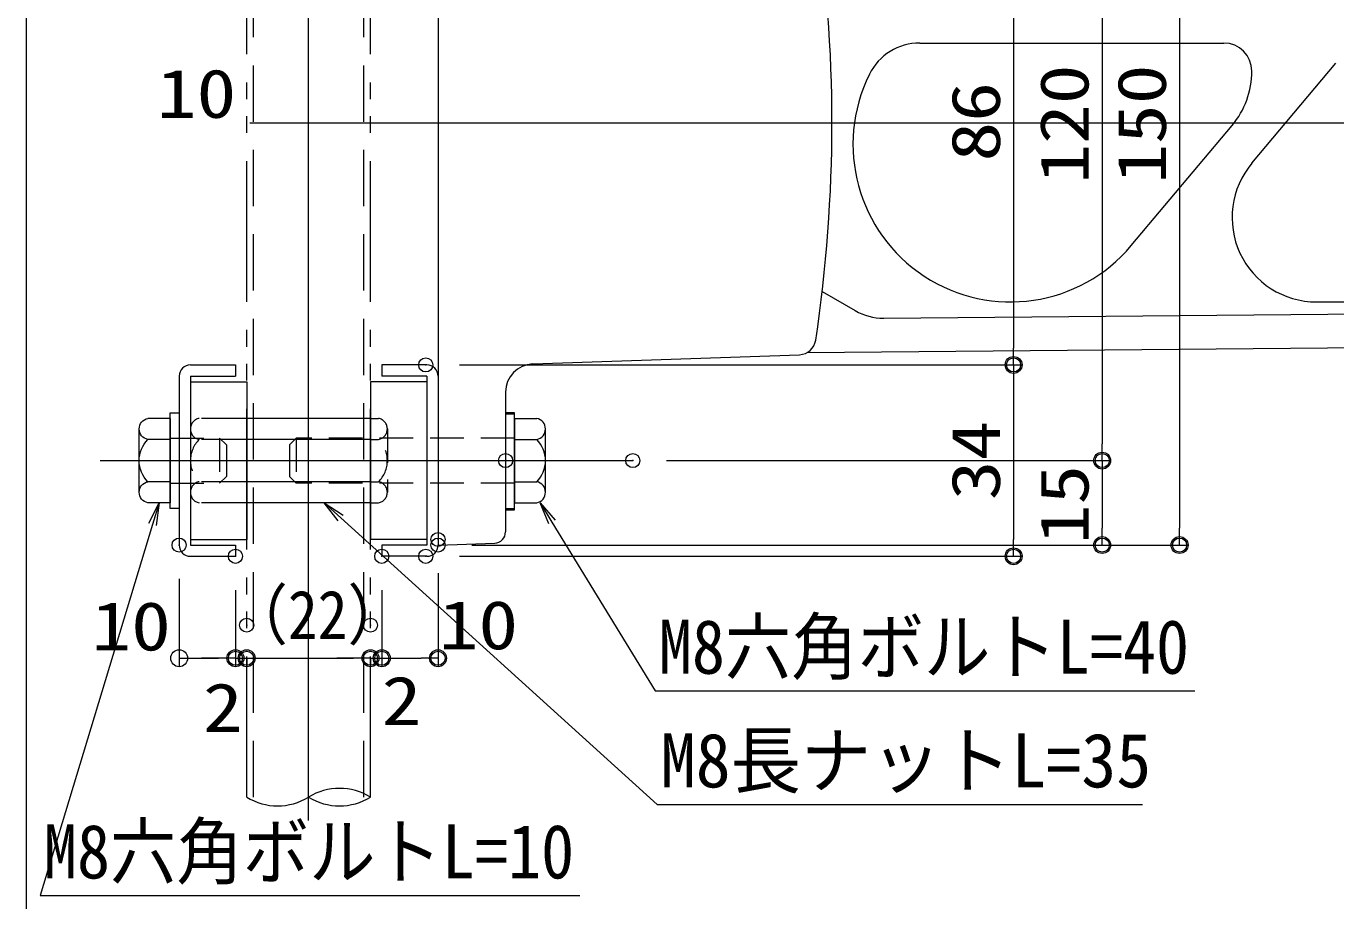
# Model space of a CAD drawing. Units: millimetres, scale not verified. Extents: x -800 to 819, y -554 to 554.
# Drawn here: x -800 to -567.3, y 0.9 to 156.3 of the extents above; entities that cross this region are included whole.
import ezdxf
from ezdxf.enums import TextEntityAlignment as Align

# ---------------------------------------------------------------- set-up
doc = ezdxf.new("R2010")
doc.units = ezdxf.units.MM
doc.header["$LTSCALE"] = 5
doc.header["$PDMODE"] = 32
doc.header["$PDSIZE"] = 2.5
for name, pattern in [('DASHED1', [1.8, 1.2, -0.6]), ('DASHED2', [3, 2, -1]), ('DOUBLE_CHAIN1', [8.8, 5, -1, 0.6, -0.6, 0.6, -1])]:
    doc.linetypes.add(name, pattern=pattern)
for name, color, linetype, lineweight in [('0-0_zumenwaku', 6, 'Continuous', 9), ('0-2_sunpou', 1, 'Continuous', 9), ('0-3_0', 5, 'DASHED1', 9), ('0-6_06仕上投影', 4, 'Continuous', 9), ('0-7_center', 5, 'Continuous', 9), ('0-8_ﾚｲﾔ2', 3, 'Continuous', 9), ('0-9_レイヤー_1', 5, 'Continuous', 9), ('0-B_MAZ_M', 6, 'DOUBLE_CHAIN1', 9), ('0-C_GRE_SSD', 6, 'DASHED2', 9), ('0-D_DEFPOINTS', 7, 'Continuous', 9)]:
    doc.layers.add(name, color=color, linetype=linetype, lineweight=lineweight)
doc.styles.add('ＭＳ ゴシック', font='')
doc.styles.get('ＭＳ ゴシック').set_extended_font_data('MS Gothic')

# ---------------------------------------------------------------- blocks, each defined once
blk = doc.blocks.new('KﾐM8側')
at = {"layer": '0-3_0', "color": 7, "linetype": 'Continuous'}
blk.add_lwpolyline([(0, 42.5), (-8, 42.5), (-8, -42.5), (0, -42.5)], close=True, dxfattribs=at)
blk = doc.blocks.new('頭部M8')
at = {"layer": '0-3_0', "color": 7, "linetype": 'Continuous'}
for p, q in [((0, 37.5), (0, -37.5)), ((0, 37.5), (19.71, 37.5)), ((27.5, -28.15), (27.5, 28.15)), ((0, 18.76), (19.71, 18.76)), ((0, -18.76), (19.71, -18.76)), ((0, -37.5), (19.71, -37.5))]:
    blk.add_line(p, q, dxfattribs=at)
for centre, radius, start, end in [((17.97, 28.13), 9.53, 280.52945, 79.47055), ((1, 0), 26.5, 314.92181, 45.07819), ((17.97, -28.13), 9.53, 280.52945, 79.47055)]:
    blk.add_arc(centre, radius, start, end, dxfattribs=at)
blk = doc.blocks.new('_ORIGIN')
at = {"layer": '0-3_0', "color": 1, "linetype": 'Continuous'}
blk.add_line((0, 0), (-5, 0), dxfattribs=at)
blk.add_circle((0, 0), 2.5, dxfattribs=at)
blk = doc.blocks.new('MLeader38')
at = {"layer": '0-2_sunpou', "color": 7}
blk.add_line((-747.059, 71.649), (-744.094, 68.964), dxfattribs=at)
at = {"layer": '0-2_sunpou'}
blk.add_line((-686.086, 18.053), (-601.612, 18.053), dxfattribs=at)
at = {"layer": '0-2_sunpou', "color": 7}
blk.add_lwpolyline([(-744.542, 68.47), (-747.059, 71.649), (-743.646, 69.458)], dxfattribs=at)
at = {"layer": '0-2_sunpou'}
blk.add_lwpolyline([(-744.094, 68.964), (-687.886, 18.053), (-686.086, 18.053)], dxfattribs=at)
at = {"layer": '0-2_sunpou', "color": 2, "style": 'ＭＳ ゴシック', "width": 0.95}
blk.add_text('M8長ナットL=35', height=9.621, dxfattribs=at).set_placement((-687.25, 18.203), align=Align.BOTTOM_LEFT)
blk = doc.blocks.new('MLeader39')
at = {"layer": '0-2_sunpou', "color": 7}
blk.add_line((-708.676, 71.649), (-706.587, 68.238), dxfattribs=at)
at = {"layer": '0-2_sunpou'}
blk.add_line((-686.423, 38.253), (-592.349, 38.253), dxfattribs=at)
at = {"layer": '0-2_sunpou', "color": 7}
blk.add_lwpolyline([(-707.155, 67.89), (-708.676, 71.649), (-706.018, 68.587)], dxfattribs=at)
at = {"layer": '0-2_sunpou'}
blk.add_lwpolyline([(-706.587, 68.238), (-688.223, 38.253), (-686.423, 38.253)], dxfattribs=at)
at = {"layer": '0-2_sunpou', "color": 2, "style": 'ＭＳ ゴシック', "width": 0.9}
blk.add_text('M8六角ボルトL=40', height=9.604, dxfattribs=at).set_placement((-687.587, 38.403), align=Align.BOTTOM_LEFT)
blk = doc.blocks.new('MLeader40')
at = {"layer": '0-2_sunpou', "color": 7}
blk.add_line((-776.393, 71.649), (-777.551, 67.821), dxfattribs=at)
at = {"layer": '0-2_sunpou'}
blk.add_line((-795.69, 1.879), (-701.616, 1.879), dxfattribs=at)
at = {"layer": '0-2_sunpou', "color": 7}
blk.add_lwpolyline([(-778.189, 68.014), (-776.393, 71.649), (-776.912, 67.628)], dxfattribs=at)
at = {"layer": '0-2_sunpou'}
blk.add_lwpolyline([(-777.551, 67.821), (-797.49, 1.879), (-795.69, 1.879)], dxfattribs=at)
at = {"layer": '0-2_sunpou', "color": 2, "style": 'ＭＳ ゴシック', "width": 0.9}
blk.add_text('M8六角ボルトL=10', height=9.604, dxfattribs=at).set_placement((-796.854, 2.029), align=Align.BOTTOM_LEFT)

msp = doc.modelspace()

# ---------------------------------------------------------------- linework, layer by layer
at = {"layer": '0-0_zumenwaku'}
msp.add_lwpolyline([(-800, -554), (800, -554), (800, 554), (-800, 554)], close=True, dxfattribs=at)
at = {"layer": '0-2_sunpou'}
for p, q in [((-595.044, 211.149), (-595.044, 67.149)), ((-608.798, 196.149), (-608.798, 82.149)), ((-624.539, 179.149), (-624.539, 99.149)), ((-723.007, 96.149), (-623.039, 96.149)), ((-723.007, 96.149), (-623.039, 96.149)), ((-624.539, 93.149), (-624.539, 65.149)), ((-686.214, 79.149), (-607.298, 79.149)), ((-686.214, 79.149), (-607.298, 79.149)), ((-608.798, 76.149), (-608.798, 67.149)), ((-720.822, 64.149), (-593.544, 64.149)), ((-720.822, 64.149), (-607.298, 64.149)), ((-723.007, 62.149), (-623.039, 62.149)), ((-726.822, 59.137), (-726.822, 42.532)), ((-772.822, 58.149), (-772.822, 42.532)), ((-762.822, 56.149), (-762.822, 42.532)), ((-762.822, 56.149), (-762.822, 42.532)), ((-736.822, 56.149), (-736.822, 42.532)), ((-736.822, 56.149), (-736.822, 42.532)), ((-769.822, 44.032), (-765.822, 44.032)), ((-765.822, 44.032), (-768.822, 44.032)), ((-762.822, 44.032), (-760.822, 44.032)), ((-760.822, 43.915), (-760.822, 42.532)), ((-760.822, 43.915), (-760.822, 42.532)), ((-757.822, 44.032), (-754.822, 44.032)), ((-757.822, 44.032), (-741.822, 44.032)), ((-741.822, 44.032), (-744.822, 44.032)), ((-738.822, 44.032), (-736.822, 44.032)), ((-738.822, 43.915), (-738.822, 42.532)), ((-738.822, 43.915), (-738.822, 42.532)), ((-733.822, 44.032), (-730.822, 44.032)), ((-733.822, 44.032), (-729.822, 44.032))]:
    msp.add_line(p, q, dxfattribs=at)
at = {"layer": '0-3_0'}
for p, q in [((-762.822, 86.649), (-769.264, 86.649)), ((-738.822, 86.649), (-737.379, 86.649)), ((-770.822, 84.779), (-770.822, 73.52)), ((-735.822, 84.779), (-735.822, 73.52)), ((-774.422, 83.149), (-765.622, 83.149)), ((-762.822, 82.902), (-769.264, 82.902)), ((-765.622, 83.149), (-764.422, 81.949)), ((-765.622, 83.149), (-765.622, 75.149)), ((-764.422, 81.949), (-764.422, 76.349)), ((-752.022, 83.149), (-753.222, 81.949)), ((-753.222, 81.949), (-753.222, 76.349)), ((-713.222, 83.149), (-752.022, 83.149)), ((-752.022, 83.149), (-752.022, 75.149)), ((-738.822, 82.902), (-737.379, 82.902)), ((-774.422, 75.149), (-765.622, 75.149)), ((-762.822, 75.397), (-769.264, 75.397)), ((-765.622, 75.149), (-764.422, 76.349)), ((-752.022, 75.149), (-753.222, 76.349)), ((-713.222, 75.149), (-752.022, 75.149)), ((-738.822, 75.397), (-737.379, 75.397)), ((-762.822, 71.649), (-769.264, 71.649)), ((-738.822, 71.649), (-737.379, 71.649))]:
    msp.add_line(p, q, dxfattribs=at)
for centre, radius, start, end in [((-768.916, 84.776), 1.906, 100.52945, 259.47055), ((-737.727, 84.776), 1.906, 280.52945, 79.47055), ((-765.522, 79.149), 5.3, 134.92181, 225.07819), ((-741.122, 79.149), 5.3, 314.92181, 45.07819), ((-768.916, 73.523), 1.906, 100.52945, 259.47055), ((-737.727, 73.523), 1.906, 280.52945, 79.47055)]:
    msp.add_arc(centre, radius, start, end, dxfattribs=at)
at = {"layer": '0-6_06仕上投影'}
for p, q in [((-770.822, 96.149), (-762.822, 96.149)), ((-762.822, 96.149), (-762.822, 94.149)), ((-736.822, 96.149), (-736.822, 94.149)), ((-728.822, 96.149), (-736.822, 96.149)), ((-772.822, 94.149), (-772.822, 64.149)), ((-770.822, 94.149), (-770.822, 64.149)), ((-770.822, 94.149), (-762.822, 94.149)), ((-770.822, 93.149), (-760.822, 93.149)), ((-760.822, 93.149), (-760.822, 65.149)), ((-738.822, 93.149), (-738.822, 65.149)), ((-728.822, 93.149), (-738.822, 93.149)), ((-728.822, 94.149), (-736.822, 94.149)), ((-728.822, 94.149), (-728.822, 64.149)), ((-726.822, 94.149), (-726.822, 64.149)), ((-770.822, 65.149), (-760.822, 65.149)), ((-770.822, 64.149), (-762.822, 64.149)), ((-762.822, 64.149), (-762.822, 62.149)), ((-728.822, 65.149), (-738.822, 65.149)), ((-728.822, 64.149), (-736.822, 64.149)), ((-736.822, 64.149), (-736.822, 62.149)), ((-770.822, 62.149), (-762.822, 62.149)), ((-728.822, 62.149), (-736.822, 62.149))]:
    msp.add_line(p, q, dxfattribs=at)
for centre, start, end in [((-770.822, 94.149), 90, 180), ((-728.822, 94.149), 0, 90), ((-770.822, 64.149), 180, 270), ((-728.822, 64.149), 270, 0)]:
    msp.add_arc(centre, 2, start, end, dxfattribs=at)
at = {"layer": '0-7_center'}
for p, q in [((-749.821, 15.21), (-749.821, 274.272)), ((-760.266, 139.149), (-401.311, 139.149)), ((-786.876, 79.149), (-692.214, 79.149))]:
    msp.add_line(p, q, dxfattribs=at)
at = {"layer": '0-8_ﾚｲﾔ2'}
for p, q in [((-726.822, 214.149), (-726.822, 64.149)), ((-641.206, 153.349), (-587.203, 153.349)), ((-582.21, 131.991), (-567.286, 149.777)), ((-603.632, 117.351), (-585.712, 138.708)), ((-658.572, 109.213), (-652.671, 105.806)), ((-570.719, 107.349), (-546.663, 107.349)), ((-647.628, 104.466), (-465.468, 106.151)), ((-661.234, 98.34), (-465.461, 100.151)), ((-709.996, 96.318), (-662.568, 97.974)), ((-714.822, 91.321), (-714.822, 66.5)), ((-726.822, 64.149), (-716.752, 64.501))]:
    msp.add_line(p, q, dxfattribs=at)
for centre, radius, start, end in [((-916.822, 139.149), 260, 351.45715, 8.54285), ((-641.206, 143.349), 10, 90, 153.6122), ((-587.203, 148.349), 5, 0, 90), ((-625.081, 135.349), 28, 153.6122, 320), ((-597.203, 148.349), 15, 320, 0), ((-570.719, 122.349), 15, 140, 270), ((-647.671, 114.466), 10, 240, 270.24586), ((-662.673, 100.972), 3, 272, 351.45715), ((-709.822, 91.321), 5, 92, 180), ((-716.822, 66.5), 2, 272, 0)]:
    msp.add_arc(centre, radius, start, end, dxfattribs=at)
msp.add_point((-714.822, 79.149), dxfattribs=at)
at = {"layer": '0-9_レイヤー_1'}
for p, q in [((-738.822, 86.649), (-762.822, 86.649)), ((-774.422, 83.149), (-774.422, 75.149)), ((-738.822, 82.902), (-762.822, 82.902)), ((-713.222, 83.149), (-713.222, 75.149)), ((-738.822, 75.397), (-762.822, 75.397)), ((-738.822, 71.649), (-762.822, 71.649))]:
    msp.add_line(p, q, dxfattribs=at)
at = {"layer": '0-B_MAZ_M'}
for p, q in [((-760.822, 19.36), (-760.822, 236.649)), ((-738.822, 19.36), (-738.822, 236.649))]:
    msp.add_line(p, q, dxfattribs=at)
for centre, start, end in [((-755.32, 28.298), 238.39102, 301.60898), ((-744.32, 10.423), 58.39102, 121.60898), ((-744.32, 28.298), 238.39102, 301.60898)]:
    msp.add_arc(centre, 10.494, start, end, dxfattribs=at)
at = {"layer": '0-C_GRE_SSD'}
for p, q in [((-759.622, 19.36), (-759.622, 255.149)), ((-740.022, 19.36), (-740.022, 255.149))]:
    msp.add_line(p, q, dxfattribs=at)
at = {"layer": '0-D_DEFPOINTS'}
for p in [(-729.007, 96.149), (-624.539, 96.149), (-692.214, 79.149), (-608.798, 79.149), (-772.822, 64.149), (-726.822, 65.137), (-726.822, 64.149), (-726.822, 64.149), (-608.798, 64.149), (-595.044, 64.149), (-762.822, 62.149), (-736.822, 62.149), (-729.007, 62.149), (-624.539, 62.149), (-760.822, 49.915), (-738.822, 49.915), (-762.822, 44.032), (-760.822, 44.032), (-738.822, 44.032), (-736.822, 44.032), (-726.822, 44.032)]:
    msp.add_point(p, dxfattribs=at)

# ---------------------------------------------------------------- block references
at = {"layer": '0-2_sunpou', "xscale": 0.6, "yscale": 0.6}
for p, rotation in [((-624.539, 96.149), 270), ((-624.539, 96.149), 90), ((-608.798, 79.149), 270), ((-608.798, 79.149), 90), ((-608.798, 64.149), 270), ((-595.044, 64.149), 270), ((-624.539, 62.149), 270), ((-772.822, 44.032), 180), ((-760.822, 44.032), 180), ((-760.822, 44.032), 180), ((-736.822, 44.032), 180), ((-736.822, 44.032), 180)]:
    msp.add_blockref('_ORIGIN', p, dxfattribs=dict(at, rotation=rotation))
at = {"layer": '0-2_sunpou'}
for name in ['MLeader40', 'MLeader38', 'MLeader39']:
    msp.add_blockref(name, (0, 0), dxfattribs=at)
at = {"layer": '0-2_sunpou', "xscale": 0.6, "yscale": 0.6}
for p in [(-762.822, 44.032), (-762.822, 44.032), (-738.822, 44.032), (-738.822, 44.032), (-726.822, 44.032)]:
    msp.add_blockref('_ORIGIN', p, dxfattribs=at)
at = {"layer": '0-9_レイヤー_1', "yscale": 0.2}
for name, p, xscale in [('頭部M8', (-774.422, 79.149), -0.2), ('KﾐM8側', (-774.422, 79.149), -0.2), ('KﾐM8側', (-713.222, 79.149), 0.2), ('KﾐM8側', (-713.222, 78.91), 0.2), ('頭部M8', (-713.222, 79.149), 0.2)]:
    msp.add_blockref(name, p, dxfattribs=dict(at, xscale=xscale))

# ---------------------------------------------------------------- texts
at = {"layer": '0-2_sunpou', "color": 2, "style": 'ＭＳ ゴシック'}
for s, width, p in [('10', 1.2, (-776.793, 137.456)), ('（22）', 0.9, (-764.119, 44.837)), ('10', 1.2, (-788.413, 42.828)), ('10', 1.2, (-726.702, 43.029)), ('2', 1.2, (-736.83, 29.568)), ('2', 1.2, (-768.59, 28.363))]:
    msp.add_text(s, height=8.651, dxfattribs=dict(at, width=width)).set_placement(p, align=Align.BOTTOM_LEFT)
at = {"layer": '0-2_sunpou', "color": 2, "style": 'ＭＳ ゴシック', "width": 1.2}
for s, p in [('120', (-608.632, 128.349)), ('150', (-594.879, 128.349)), ('86', (-624.373, 132.292)), ('34', (-624.373, 72.121)), ('15', (-608.632, 64.278))]:
    msp.add_text(s, height=8.651, rotation=90, dxfattribs=at).set_placement(p, align=Align.BOTTOM_LEFT)

doc.saveas('drawing.dxf')
